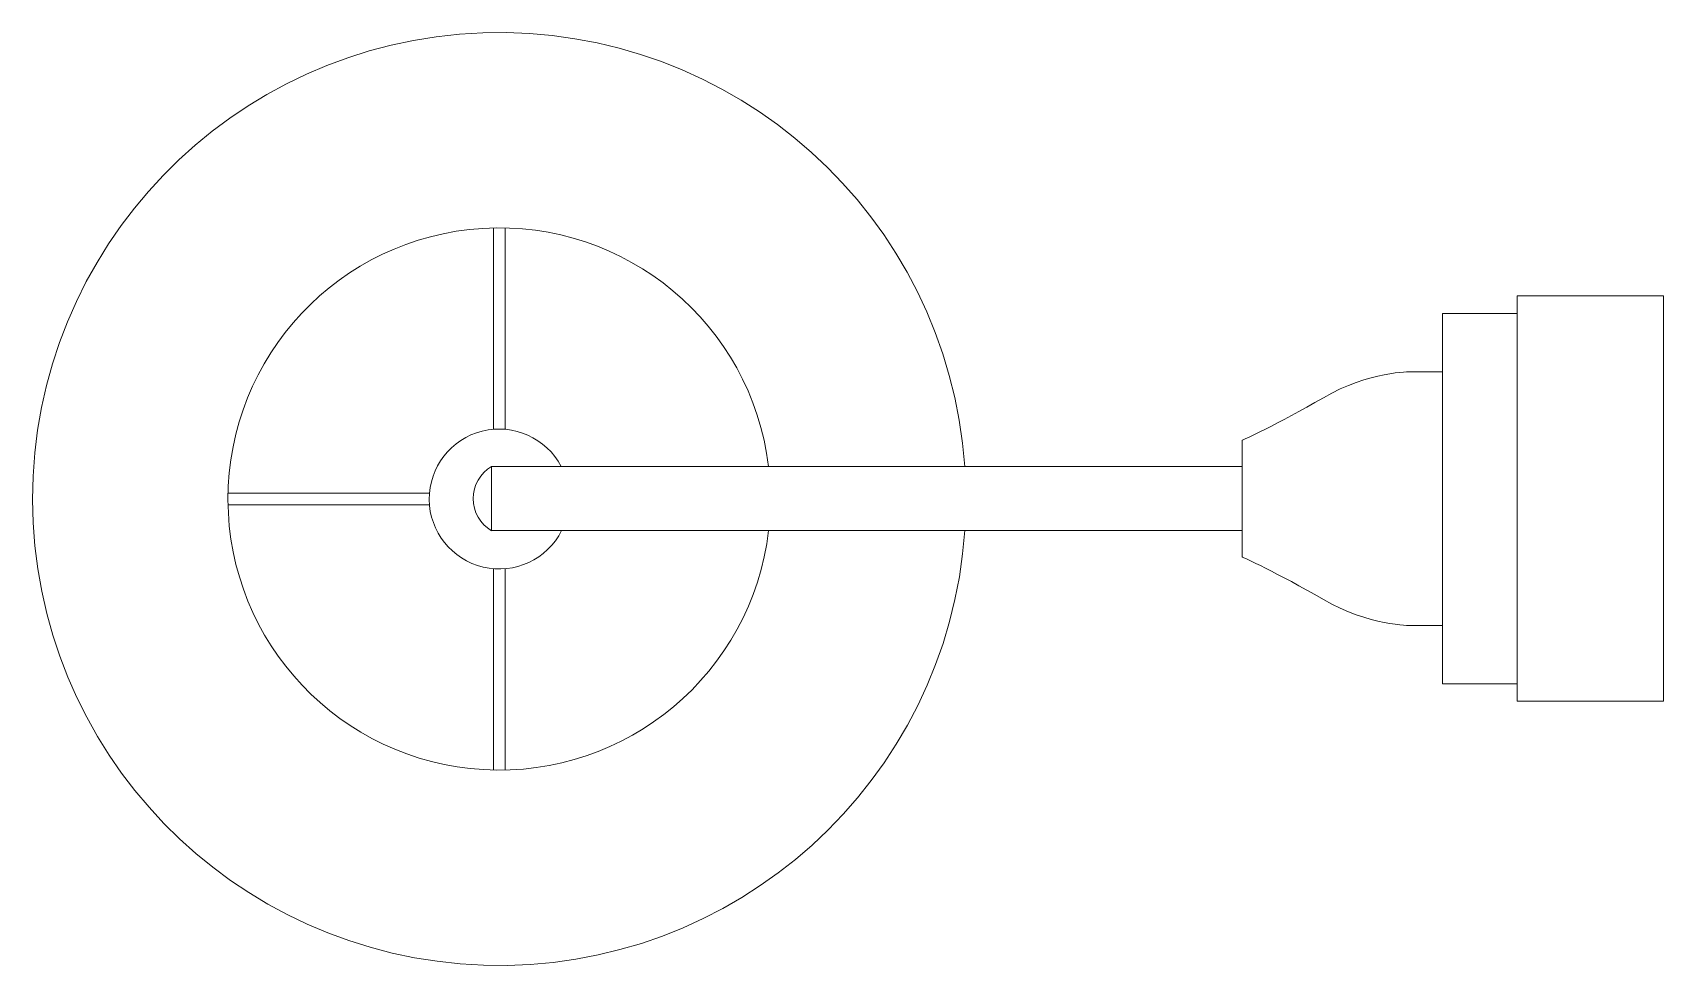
# Model space of a CAD drawing. Header units: centimetres. Extents: x -16179 to 12840, y -10704 to 3856.
# Drawn here: x -1925.672 to -1922.876, y -5054.132 to -5052.532 of the extents above; entities that cross this region are included whole.
import ezdxf

# ---------------------------------------------------------------- set-up
doc = ezdxf.new("R2010")
doc.units = ezdxf.units.CM
doc.header["$MEASUREMENT"] = 0
doc.layers.add('0_Num_Penna__7', color=7, linetype='Continuous', lineweight=18)
doc.layers.add('Livello 1_Num_Penna__9', color=7, linetype='Continuous', lineweight=18, true_color=0x0a2900)

msp = doc.modelspace()

# ---------------------------------------------------------------- linework, layer by layer
at = {"layer": '0_Num_Penna__7', "color": 7, "linetype": 'Continuous', "lineweight": 18}
for p, q in [((-1924.8817, -5052.8673), (-1924.8817, -5053.2126)), ((-1924.8617, -5053.2126), (-1924.8617, -5052.8673)), ((-1923.1268, -5053.014), (-1923.1268, -5052.984)), ((-1923.1268, -5052.984), (-1922.8759, -5052.984)), ((-1923.1268, -5053.014), (-1923.1268, -5052.984)), ((-1922.8759, -5052.984), (-1922.8759, -5053.6791)), ((-1923.2544, -5053.014), (-1923.1268, -5053.014)), ((-1923.2544, -5053.5491), (-1923.2544, -5053.014)), ((-1923.1268, -5053.014), (-1923.1268, -5053.6791)), ((-1923.309, -5053.114), (-1923.2544, -5053.114)), ((-1923.5981, -5053.4316), (-1923.5981, -5053.2315)), ((-1924.885, -5053.3865), (-1924.885, -5053.2765)), ((-1924.885, -5053.2765), (-1923.5981, -5053.2765)), ((-1924.9912, -5053.3222), (-1925.3366, -5053.3222)), ((-1925.3366, -5053.3422), (-1924.9912, -5053.3422)), ((-1924.885, -5053.3865), (-1923.5981, -5053.3865)), ((-1924.8817, -5053.4518), (-1924.8817, -5053.7971)), ((-1924.8617, -5053.4518), (-1924.8617, -5053.7971)), ((-1923.309, -5053.5491), (-1923.2544, -5053.5491)), ((-1923.2544, -5053.5491), (-1923.2544, -5053.6491)), ((-1923.1268, -5053.6491), (-1923.2544, -5053.6491)), ((-1923.1268, -5053.6491), (-1923.1268, -5053.6791)), ((-1923.1268, -5053.6791), (-1922.8759, -5053.6791))]:
    msp.add_line(p, q, dxfattribs=at)
for centre, radius, start, end in [((-1924.8717, -5053.3322), 0.8, 3.9955, 356.1111), ((-1924.8717, -5053.3322), 0.465, 6.885, 353.2993), ((-1924.8717, -5053.3322), 0.12, 27.6794, 333.1187), ((-1924.8525, -5053.3315), 0.0639, 120.5515, 239.4485)]:
    msp.add_arc(centre, radius, start, end, dxfattribs=at)
at = {"layer": 'Livello 1_Num_Penna__9', "color": 88, "linetype": 'Continuous', "lineweight": 18, "true_color": 0x0a2900}
for points in [[(-1923.309, -5053.114), (-1923.309, -5053.114), (-1923.3805, -5053.1129), (-1923.4588, -5053.1585), (-1923.5371, -5053.2042), (-1923.5981, -5053.2315), (-1923.5981, -5053.2315)], [(-1923.309, -5053.5491), (-1923.309, -5053.5491), (-1923.3805, -5053.5502), (-1923.4588, -5053.5046), (-1923.5371, -5053.4589), (-1923.5981, -5053.4316), (-1923.5981, -5053.4316)]]:
    msp.add_open_spline(points, degree=3, knots=[0, 0, 0, 0, 1, 1, 1, 2, 2, 2, 2], dxfattribs=at)

doc.saveas('drawing.dxf')
